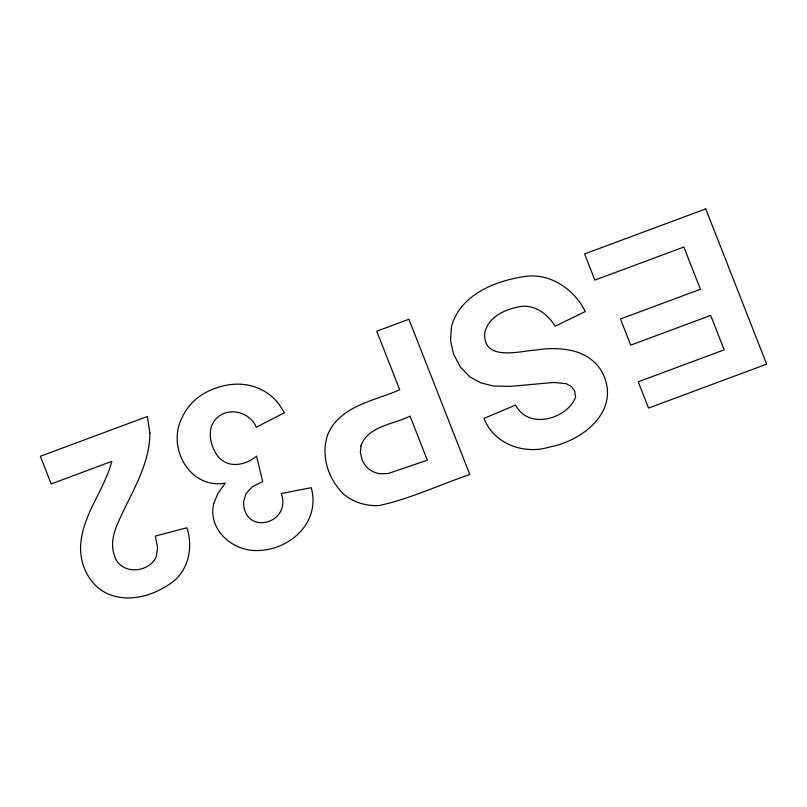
<?xml version="1.0" encoding="UTF-8"?>
<svg xmlns="http://www.w3.org/2000/svg" width="807" height="807" viewBox="0 0 807 807"><rect width="100%" height="100%" fill="white"/><g stroke="black" fill="none" stroke-linecap="round" stroke-linejoin="round"><path stroke-width="1.21" d="M451.506 326.593L450.538 340.786L453.705 354.414L460.605 367.367L469.755 376.778L480.841 382.911L493.551 386.018L510.074 386.382L553.844 382.468L566.272 383.668L571.548 386.654L574.745 391.324L575.603 397.226C566.938 419.327 527.96 429.98 515.643 405.043L484.018 418.379C493.713 443.971 523.985 454.876 549.143 447.128C580.637 441.429 618.132 413.709 604.665 377.767C593.76 349.37 561.743 345.91 535.434 350.117C519.426 351.045 483.524 361.748 484.644 333.584C487.953 316.092 506.786 308.476 522.593 306.236C536.635 305.611 548.024 314.811 555.166 326.159L585.297 311.563C574.523 289.794 551.635 273.634 526.699 276.206C496.406 280.301 460.252 294.162 451.506 326.593M149.89 433.036C149.82 465.407 130.875 493.238 118.377 521.978C113.535 532.388 110.428 544.211 114.352 555.448C119.95 574.846 147.953 573.787 156.114 557.153L157.637 548.034L155.317 536.09L186.901 527.748C193.428 547.56 188.535 571.144 170.691 583.37C153.471 595.405 130.522 602.415 110.105 594.759C91.05 587.597 80.367 567.24 80.569 547.56C81.305 515.996 104.073 490.959 111.82 461.372L51.194 483.918L40.35 456.278L147.378 416.483L149.89 433.036M360.931 445.938L360.396 452.566L362.02 459.365A22.071 21.507 0.8 0 0 380.158 473.759L388.238 473.517L427.337 460.202L410.057 416.14C393.534 424.442 367.911 425.904 360.931 445.938M213.704 503.77C207.591 529.21 232.275 550.939 256.424 550.556C289.622 550.576 320.803 522.714 311.26 487.7L281.29 493.501C292.013 523.793 244.198 536.453 243.482 502.176L245.832 493.884L252.218 486.823L262.689 481.608L256.545 456.106C245.61 465.457 228.27 468.756 218.041 456.591C211.686 447.754 208.186 436.516 211.616 425.854C219.867 405.739 248.183 408.261 256.283 427.206L284.468 412.72L278.919 404.095A50.891 49.59 0.8 0 0 255.516 387.138C238.549 381.096 219.726 384.757 204.312 393.312A54.886 53.474 0.8 0 0 182.412 416.926C166.262 446.533 189.242 489.587 225.304 483.131L217.87 493.46L213.704 503.77M327.581 435.144C320.53 455.683 328.388 479.328 343.641 494.136C353.456 502.408 366.287 506.181 379.028 505.586C410.349 498.746 439.563 484.815 469.805 474.506L408.907 319.249L376.748 331.213L399.717 389.771C374.176 400.968 339.202 405.951 327.581 435.144M705.762 208.892L584.611 253.933L594.87 280.09L683.852 247.013L700.426 289.259L620.462 318.997L630.721 345.154L710.685 315.416L724.192 349.835L638.236 381.792L648.546 408.06L766.65 364.149L705.762 208.892"/></g></svg>
